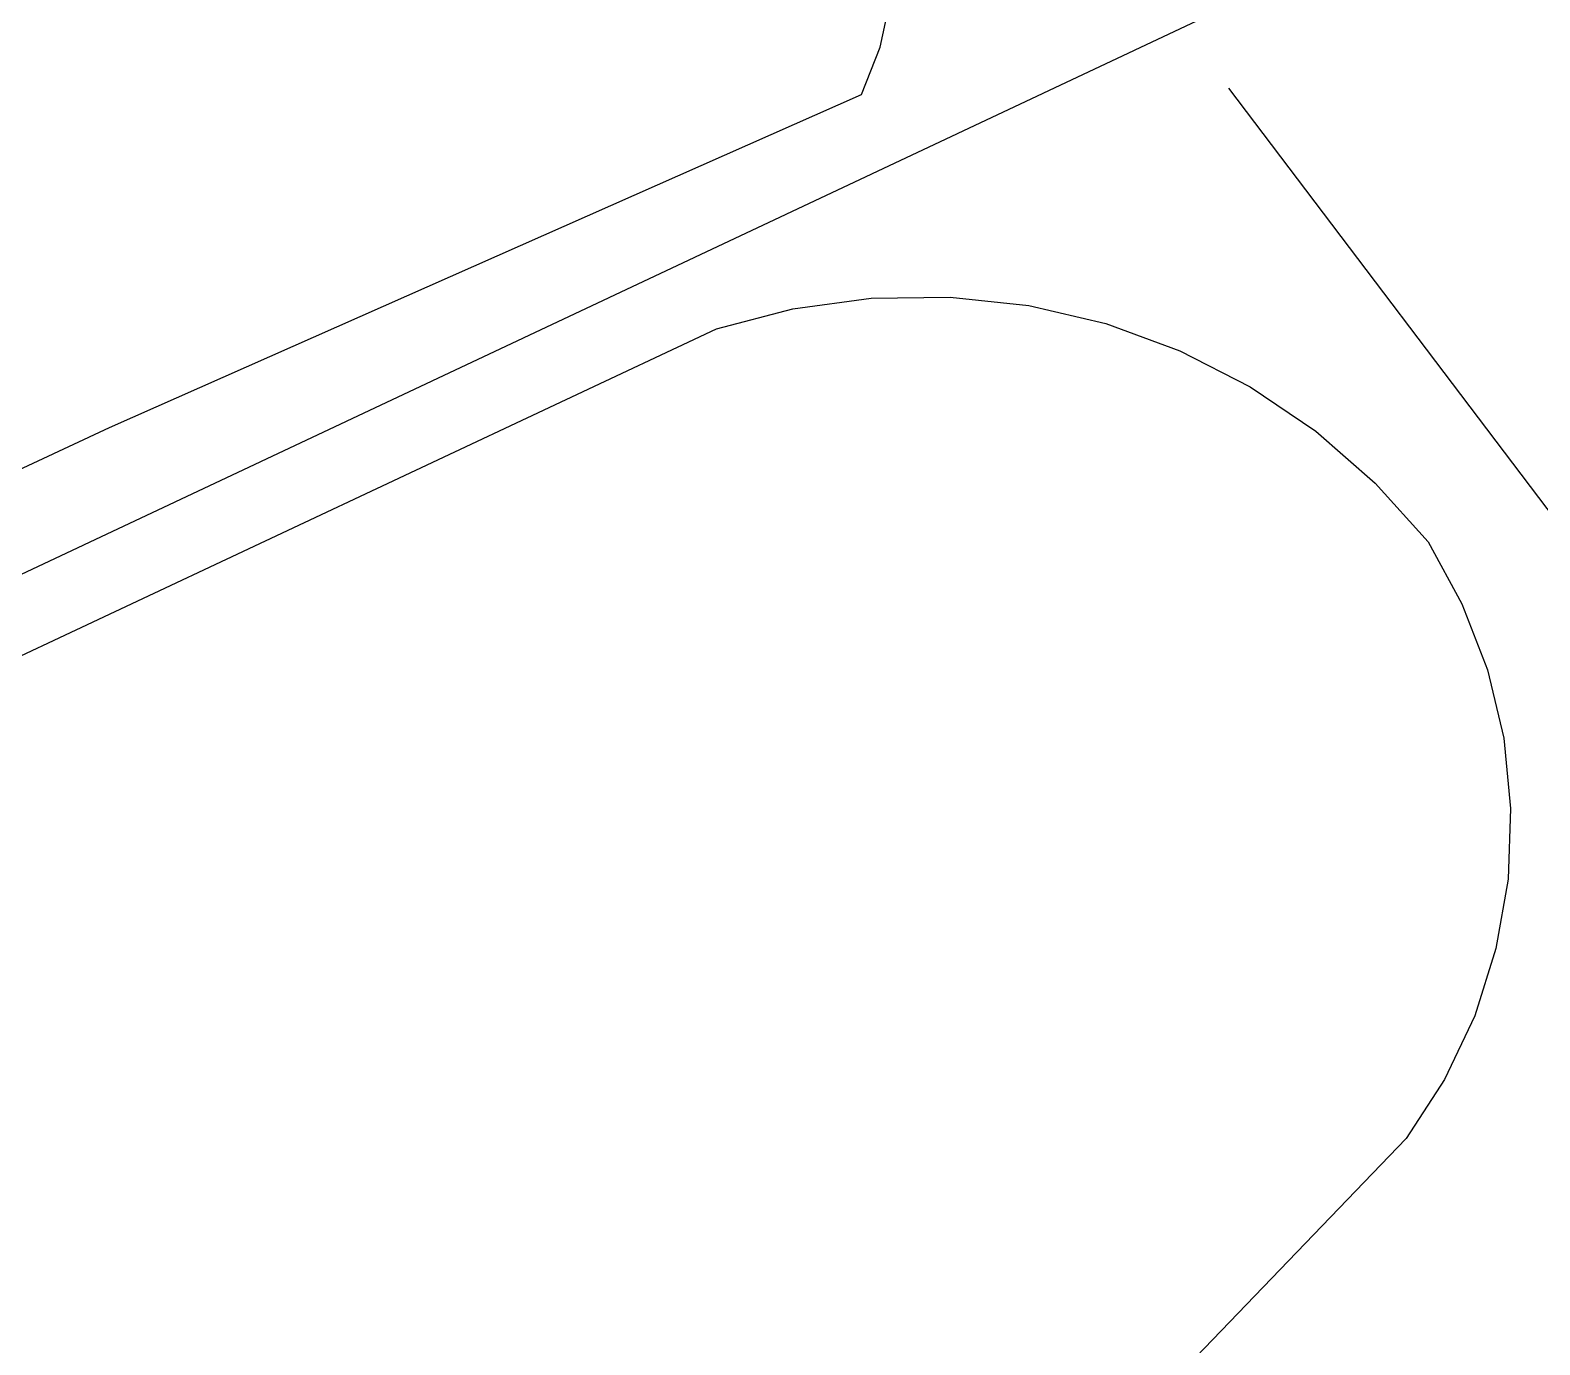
# Model space of a CAD drawing. Header units: inches. Extents: x 653559 to 669309, y 7245317 to 7256454.
# Drawn here: x 656648.9 to 656750.9, y 7246273.4 to 7246362.2 of the extents above; entities that cross this region are included whole.
import ezdxf

# ---------------------------------------------------------------- set-up
doc = ezdxf.new("R2010")
doc.units = ezdxf.units.IN
doc.header["$MEASUREMENT"] = 0
for name, color, linetype in [('Agricola', 3, 'Continuous'), ('Alambrados', 7, 'Continuous'), ('Caminos', 1, 'Continuous')]:
    doc.layers.add(name, color=color, linetype=linetype)

msp = doc.modelspace()

# ---------------------------------------------------------------- linework, layer by layer
at = {"layer": 'Agricola', "transparency": 33554613}
for points in [[(656137.11, 7246094.9), (656654.24, 7246335.4), (656705.04, 7246357.89), (656706.29, 7246361.09), (656707.01, 7246364.45), (656707.19, 7246367.88), (656706.83, 7246371.29), (656705.93, 7246374.61), (656704.51, 7246377.74), (656542.32, 7246597.34), (657019.14, 7246869.31), (657537.35, 7247142.01), (657539.99, 7247145.11), (657542.07, 7247148.62), (657543.51, 7247152.43)], [(656624.13, 7246308.66), (656695.23, 7246342.06), (656700.4, 7246343.42), (656705.69, 7246344.14), (656711.02, 7246344.21), (656716.33, 7246343.64), (656721.53, 7246342.42), (656726.54, 7246340.58), (656731.3, 7246338.14), (656735.72, 7246335.15), (656739.74, 7246331.64), (656743.31, 7246327.67), (656745.6, 7246323.49), (656747.32, 7246319.04), (656748.42, 7246314.41), (656748.88, 7246309.66), (656748.71, 7246304.9), (656747.89, 7246300.21), (656746.46, 7246295.66), (656744.42, 7246291.35), (656741.83, 7246287.36), (656687.85, 7246231.26), (656651.87, 7246194.22), (656647.05, 7246187.47)]]:
    msp.add_lwpolyline(points, dxfattribs=at)
at = {"layer": 'Alambrados', "transparency": 33554613}
msp.add_line((656729.83, 7246358.33), (656785.71, 7246284.46), dxfattribs=at)
at = {"layer": 'Caminos', "transparency": 33554613}
msp.add_lwpolyline([(657950.57, 7246978.71), (657920.88, 7246973.47), (657906.91, 7246972.36), (657870.56, 7246958.23), (657813.72, 7246930.93), (657729.59, 7246889.65), (657680.06, 7246866), (657557.66, 7246806.31), (657431.3, 7246745.35), (657278.92, 7246672.63), (657186.85, 7246624.16), (657100.28, 7246573.99), (656982.8, 7246506.89), (656886.71, 7246453.55), (656729.23, 7246363.6), (656609.63, 7246307.29)], dxfattribs=at)

doc.saveas('drawing.dxf')
